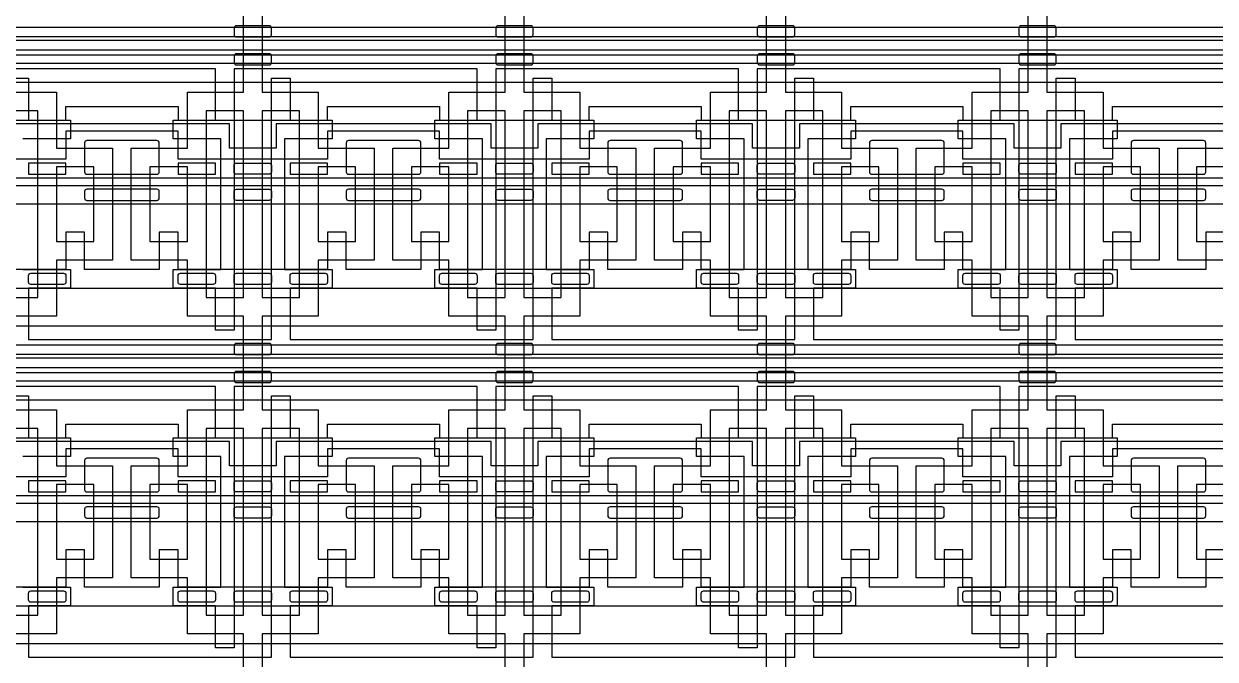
# Model space of a CAD drawing. Extents: x 0 to 194465, y -118660 to 40475.
# Drawn here: x 29387 to 35762, y 18188 to 21588 of the extents above; entities that cross this region are included whole.
import ezdxf

# ---------------------------------------------------------------- set-up
doc = ezdxf.new("R2010")
doc.units = 13
for name, color, linetype in [('Control 1 - Push up', 6, 'Continuous'), ('Control 2 - Push down', 1, 'Continuous'), ('Flow', 5, 'Continuous')]:
    doc.layers.add(name, color=color, linetype=linetype)

msp = doc.modelspace()

# ---------------------------------------------------------------- linework, layer by layer
at = {"layer": 'Control 1 - Push up'}
for points in [[(18462.498876, 20173.1072), (41962.498876, 20173.1072), (41962.498876, 21670.606938), (18462.498876, 21670.606938)], [(18362.498876, 21570.606938), (41862.498876, 21570.606938)], [(18262.498876, 21520.606938), (41762.498876, 21520.606938), (41762.498876, 20623.1072), (18262.498876, 20623.1072)], [(18162.498876, 20723.106938), (41662.498876, 20723.107199), (41662.498876, 20723.1072), (41662.498876, 21420.606938), (18162.498876, 21420.606938)], [(18062.498876, 20763.106939), (41562.498876, 20763.107199), (41562.498876, 21376.067922), (18062.498876, 21376.067922)], [(17962.498876, 21276.067922), (41462.498876, 21276.067922)], [(28812.498876, 21073.1072), (29612.498876, 21073.1072), (29612.498876, 21146.1072), (30212.498876, 21146.1072), (30212.498876, 21073.1072), (31012.498876, 21073.1072), (31012.498876, 21146.1072), (31612.498876, 21146.1072), (31612.498876, 21073.1072), (32412.498876, 21073.1072), (32412.498876, 21146.1072), (33012.498876, 21146.1072), (33012.498876, 21073.1072), (33812.498876, 21073.1072), (33812.498876, 21146.1072), (34412.498876, 21146.1072), (34412.498876, 21073.1072), (35212.498876, 21073.1072), (35212.498876, 21146.1072), (35812.498876, 21146.1072)], [(36087.498876, 21053.1072), (34937.498876, 21053.1072), (34937.498876, 20923.1072), (34687.498876, 20923.1072), (34687.498876, 21053.1072), (33537.498876, 21053.1072), (33537.498876, 20923.1072), (33287.498876, 20923.1072), (33287.498876, 21053.1072), (32137.498876, 21053.1072), (32137.498876, 20923.1072), (31887.498876, 20923.1072), (31887.498876, 21053.1072), (30737.498876, 21053.1072), (30737.498876, 20923.1072), (30487.498876, 20923.1072), (30487.498876, 21053.1072), (29337.498876, 21053.1072)], [(35812.498876, 21013.1072), (35212.498876, 21013.1072), (35212.498876, 20863.1072), (34412.498876, 20863.1072), (34412.498876, 21013.1072), (33812.498876, 21013.1072), (33812.498876, 20863.1072), (33012.498876, 20863.1072), (33012.498876, 21013.1072), (32412.498876, 21013.1072), (32412.498876, 20863.1072), (31612.498876, 20863.1072), (31612.498876, 21013.1072), (31012.498876, 21013.1072), (31012.498876, 20863.1072), (30212.498876, 20863.1072), (30212.498876, 21013.1072), (29612.498876, 21013.1072), (29612.498876, 20863.1072), (28812.498876, 20863.1072)], [(35812.498876, 20473.1072), (35712.498876, 20473.1072), (35712.498876, 20273.1072), (35312.498876, 20273.1072), (35312.498876, 20473.1072), (35212.498876, 20473.1072), (35212.498876, 20273.1072), (34412.498876, 20273.1072), (34412.498876, 20473.1072), (34312.498876, 20473.1072), (34312.498876, 20273.1072), (33912.498876, 20273.1072), (33912.498876, 20473.1072), (33812.498876, 20473.1072), (33812.498876, 20273.1072), (33012.498876, 20273.1072), (33012.498876, 20473.1072), (32912.498876, 20473.1072), (32912.498876, 20273.1072), (32512.498876, 20273.1072), (32512.498876, 20473.1072), (32412.498876, 20473.1072), (32412.498876, 20273.1072), (31612.498876, 20273.1072), (31612.498876, 20473.1072), (31512.498876, 20473.1072), (31512.498876, 20273.1072), (31112.498876, 20273.1072), (31112.498876, 20473.1072), (31012.498876, 20473.1072), (31012.498876, 20273.1072), (30212.498876, 20273.1072), (30212.498876, 20473.1072), (30112.498876, 20473.1072), (30112.498876, 20273.1072), (29712.498876, 20273.1072), (29712.498876, 20473.1072), (29612.498876, 20473.1072), (29612.498876, 20273.1072), (28812.498876, 20273.1072)], [(18462.498876, 18473.1072), (41962.498876, 18473.1072), (41962.498876, 19970.606938), (18462.498876, 19970.606938)], [(18362.498876, 19870.606938), (41862.498876, 19870.606938)], [(18262.498876, 19820.606938), (41762.498876, 19820.606938), (41762.498876, 18923.1072), (18262.498876, 18923.1072)], [(18162.498876, 19023.106938), (41662.498876, 19023.1072), (41662.498876, 19720.606938), (18162.498876, 19720.606938)], [(18062.498876, 19063.106939), (41562.498876, 19063.107204), (41562.498876, 19063.107199), (41562.498876, 19676.067922), (18062.498876, 19676.067922)], [(17962.498876, 19576.067922), (41462.498876, 19576.067922)], [(28812.498876, 19373.1072), (29612.498876, 19373.1072), (29612.498876, 19446.1072), (30212.498876, 19446.1072), (30212.498876, 19373.1072), (31012.498876, 19373.1072), (31012.498876, 19446.1072), (31612.498876, 19446.1072), (31612.498876, 19373.1072), (32412.498876, 19373.1072), (32412.498876, 19446.1072), (33012.498876, 19446.1072), (33012.498876, 19373.1072), (33812.498876, 19373.1072), (33812.498876, 19446.1072), (34412.498876, 19446.1072), (34412.498876, 19373.1072), (35212.498876, 19373.1072), (35212.498876, 19446.1072), (35812.498876, 19446.1072)], [(36087.498876, 19353.1072), (34937.498876, 19353.1072), (34937.498876, 19223.1072), (34687.498876, 19223.1072), (34687.498876, 19353.1072), (33537.498876, 19353.1072), (33537.498876, 19223.1072), (33287.498876, 19223.1072), (33287.498876, 19353.1072), (32137.498876, 19353.1072), (32137.498876, 19223.1072), (31887.498876, 19223.1072), (31887.498876, 19353.1072), (30737.498876, 19353.1072), (30737.498876, 19223.1072), (30487.498876, 19223.1072), (30487.498876, 19353.1072), (29337.498876, 19353.1072)], [(35812.498876, 19313.1072), (35212.498876, 19313.1072), (35212.498876, 19163.1072), (34412.498876, 19163.1072), (34412.498876, 19313.1072), (33812.498876, 19313.1072), (33812.498876, 19163.1072), (33012.498876, 19163.1072), (33012.498876, 19313.1072), (32412.498876, 19313.1072), (32412.498876, 19163.1072), (31612.498876, 19163.1072), (31612.498876, 19313.1072), (31012.498876, 19313.1072), (31012.498876, 19163.1072), (30212.498876, 19163.1072), (30212.498876, 19313.1072), (29612.498876, 19313.1072), (29612.498876, 19163.1072), (28812.498876, 19163.1072)], [(35812.498876, 18773.1072), (35712.498876, 18773.1072), (35712.498876, 18573.1072), (35312.498876, 18573.1072), (35312.498876, 18773.1072), (35212.498876, 18773.1072), (35212.498876, 18573.1072), (34412.498876, 18573.1072), (34412.498876, 18773.1072), (34312.498876, 18773.1072), (34312.498876, 18573.1072), (33912.498876, 18573.1072), (33912.498876, 18773.1072), (33812.498876, 18773.1072), (33812.498876, 18573.1072), (33012.498876, 18573.1072), (33012.498876, 18773.1072), (32912.498876, 18773.1072), (32912.498876, 18573.1072), (32512.498876, 18573.1072), (32512.498876, 18773.1072), (32412.498876, 18773.1072), (32412.498876, 18573.1072), (31612.498876, 18573.1072), (31612.498876, 18773.1072), (31512.498876, 18773.1072), (31512.498876, 18573.1072), (31112.498876, 18573.1072), (31112.498876, 18773.1072), (31012.498876, 18773.1072), (31012.498876, 18573.1072), (30212.498876, 18573.1072), (30212.498876, 18773.1072), (30112.498876, 18773.1072), (30112.498876, 18573.1072), (29712.498876, 18573.1072), (29712.498876, 18773.1072), (29612.498876, 18773.1072), (29612.498876, 18573.1072), (28812.498876, 18573.1072)], [(18462.498876, 16773.1072), (41962.498876, 16773.1072), (41962.498876, 18270.606938), (18462.498876, 18270.606938)]]:
    msp.add_lwpolyline(points, dxfattribs=at)
for points in [[(30112.498876, 20950.6072, 0.414214), (30099.998876, 20963.1072), (29724.998876, 20963.1072, 0.414214), (29712.498876, 20950.6072), (29712.498876, 20795.6072, 0.414214), (29724.998876, 20783.1072), (30099.998876, 20783.1072, 0.414214), (30112.498876, 20795.6072)], [(31512.498876, 20950.6072, 0.414214), (31499.998876, 20963.1072), (31124.998876, 20963.1072, 0.414214), (31112.498876, 20950.6072), (31112.498876, 20795.6072, 0.414214), (31124.998876, 20783.1072), (31499.998876, 20783.1072, 0.414214), (31512.498876, 20795.6072)], [(32912.498876, 20950.6072, 0.414214), (32899.998876, 20963.1072), (32524.998876, 20963.1072, 0.414214), (32512.498876, 20950.6072), (32512.498876, 20795.6072, 0.414214), (32524.998876, 20783.1072), (32899.998876, 20783.1072, 0.414214), (32912.498876, 20795.6072)], [(34312.498876, 20950.6072, 0.414214), (34299.998876, 20963.1072), (33924.998876, 20963.1072, 0.414214), (33912.498876, 20950.6072), (33912.498876, 20795.6072, 0.414214), (33924.998876, 20783.1072), (34299.998876, 20783.1072, 0.414214), (34312.498876, 20795.6072)], [(35712.498876, 20950.6072, 0.414214), (35699.998876, 20963.1072), (35324.998876, 20963.1072, 0.414214), (35312.498876, 20950.6072), (35312.498876, 20795.6072, 0.414214), (35324.998876, 20783.1072), (35699.998876, 20783.1072, 0.414214), (35712.498876, 20795.6072)], [(30524.998876, 20783.1072, -0.414214), (30512.498876, 20795.6072), (30512.498876, 20830.6072, -0.414214), (30524.998876, 20843.1072), (30699.998876, 20843.1072, -0.414214), (30712.498876, 20830.6072), (30712.498876, 20795.6072, -0.414214), (30699.998876, 20783.1072)], [(31924.998876, 20783.1072, -0.414214), (31912.498876, 20795.6072), (31912.498876, 20830.6072, -0.414214), (31924.998876, 20843.1072), (32099.998876, 20843.1072, -0.414214), (32112.498876, 20830.6072), (32112.498876, 20795.6072, -0.414214), (32099.998876, 20783.1072)], [(33324.998876, 20783.1072, -0.414214), (33312.498876, 20795.6072), (33312.498876, 20830.6072, -0.414214), (33324.998876, 20843.1072), (33499.998876, 20843.1072, -0.414214), (33512.498876, 20830.6072), (33512.498876, 20795.6072, -0.414214), (33499.998876, 20783.1072)], [(34724.998876, 20783.1072, -0.414214), (34712.498876, 20795.6072), (34712.498876, 20830.6072, -0.414214), (34724.998876, 20843.1072), (34899.998876, 20843.1072, -0.414214), (34912.498876, 20830.6072), (34912.498876, 20795.6072, -0.414214), (34899.998876, 20783.1072)], [(29724.998876, 20643.1072), (30099.998876, 20643.1072, 0.414214), (30112.498876, 20655.6072), (30112.498876, 20690.6072, 0.414214), (30099.998876, 20703.1072), (29724.998876, 20703.1072, 0.414214), (29712.498876, 20690.6072), (29712.498876, 20655.6072, 0.414214)], [(30524.998876, 20643.1072, -0.414214), (30512.498876, 20655.6072), (30512.498876, 20690.6072, -0.414214), (30524.998876, 20703.1072), (30699.998876, 20703.1072, -0.414214), (30712.498876, 20690.6072), (30712.498876, 20655.6072, -0.414214), (30699.998876, 20643.1072)], [(31124.998876, 20643.1072), (31499.998876, 20643.1072, 0.414214), (31512.498876, 20655.6072), (31512.498876, 20690.6072, 0.414214), (31499.998876, 20703.1072), (31124.998876, 20703.1072, 0.414214), (31112.498876, 20690.6072), (31112.498876, 20655.6072, 0.414214)], [(31924.998876, 20643.1072, -0.414214), (31912.498876, 20655.6072), (31912.498876, 20690.6072, -0.414214), (31924.998876, 20703.1072), (32099.998876, 20703.1072, -0.414214), (32112.498876, 20690.6072), (32112.498876, 20655.6072, -0.414214), (32099.998876, 20643.1072)], [(32524.998876, 20643.1072), (32899.998876, 20643.1072, 0.414214), (32912.498876, 20655.6072), (32912.498876, 20690.6072, 0.414214), (32899.998876, 20703.1072), (32524.998876, 20703.1072, 0.414214), (32512.498876, 20690.6072), (32512.498876, 20655.6072, 0.414214)], [(33324.998876, 20643.1072, -0.414214), (33312.498876, 20655.6072), (33312.498876, 20690.6072, -0.414214), (33324.998876, 20703.1072), (33499.998876, 20703.1072, -0.414214), (33512.498876, 20690.6072), (33512.498876, 20655.6072, -0.414214), (33499.998876, 20643.1072)], [(33924.998876, 20643.1072), (34299.998876, 20643.1072, 0.414214), (34312.498876, 20655.6072), (34312.498876, 20690.6072, 0.414214), (34299.998876, 20703.1072), (33924.998876, 20703.1072, 0.414214), (33912.498876, 20690.6072), (33912.498876, 20655.6072, 0.414214)], [(34724.998876, 20643.1072, -0.414214), (34712.498876, 20655.6072), (34712.498876, 20690.6072, -0.414214), (34724.998876, 20703.1072), (34899.998876, 20703.1072, -0.414214), (34912.498876, 20690.6072), (34912.498876, 20655.6072, -0.414214), (34899.998876, 20643.1072)], [(35324.998876, 20643.1072), (35699.998876, 20643.1072, 0.414214), (35712.498876, 20655.6072), (35712.498876, 20690.6072, 0.414214), (35699.998876, 20703.1072), (35324.998876, 20703.1072, 0.414214), (35312.498876, 20690.6072), (35312.498876, 20655.6072, 0.414214)], [(29424.998876, 20193.1072, -0.414214), (29412.498876, 20205.6072), (29412.498876, 20240.6072, -0.414214), (29424.998876, 20253.1072), (29599.998876, 20253.1072, -0.414214), (29612.498876, 20240.6072), (29612.498876, 20205.6072, -0.414214), (29599.998876, 20193.1072)], [(30224.998876, 20193.1072, -0.414214), (30212.498876, 20205.6072), (30212.498876, 20240.6072, -0.414214), (30224.998876, 20253.1072), (30399.998876, 20253.1072, -0.414214), (30412.498876, 20240.6072), (30412.498876, 20205.6072, -0.414214), (30399.998876, 20193.1072)], [(30524.998876, 20193.1072, -0.414214), (30512.498876, 20205.6072), (30512.498876, 20240.6072, -0.414214), (30524.998876, 20253.1072), (30699.998876, 20253.1072, -0.414214), (30712.498876, 20240.6072), (30712.498876, 20205.6072, -0.414214), (30699.998876, 20193.1072)], [(30824.998876, 20193.1072, -0.414214), (30812.498876, 20205.6072), (30812.498876, 20240.6072, -0.414214), (30824.998876, 20253.1072), (30999.998876, 20253.1072, -0.414214), (31012.498876, 20240.6072), (31012.498876, 20205.6072, -0.414214), (30999.998876, 20193.1072)], [(31624.998876, 20193.1072, -0.414214), (31612.498876, 20205.6072), (31612.498876, 20240.6072, -0.414214), (31624.998876, 20253.1072), (31799.998876, 20253.1072, -0.414214), (31812.498876, 20240.6072), (31812.498876, 20205.6072, -0.414214), (31799.998876, 20193.1072)], [(31924.998876, 20193.1072, -0.414214), (31912.498876, 20205.6072), (31912.498876, 20240.6072, -0.414214), (31924.998876, 20253.1072), (32099.998876, 20253.1072, -0.414214), (32112.498876, 20240.6072), (32112.498876, 20205.6072, -0.414214), (32099.998876, 20193.1072)], [(32224.998876, 20193.1072, -0.414214), (32212.498876, 20205.6072), (32212.498876, 20240.6072, -0.414214), (32224.998876, 20253.1072), (32399.998876, 20253.1072, -0.414214), (32412.498876, 20240.6072), (32412.498876, 20205.6072, -0.414214), (32399.998876, 20193.1072)], [(33024.998876, 20193.1072, -0.414214), (33012.498876, 20205.6072), (33012.498876, 20240.6072, -0.414214), (33024.998876, 20253.1072), (33199.998876, 20253.1072, -0.414214), (33212.498876, 20240.6072), (33212.498876, 20205.6072, -0.414214), (33199.998876, 20193.1072)], [(33324.998876, 20193.1072, -0.414214), (33312.498876, 20205.6072), (33312.498876, 20240.6072, -0.414214), (33324.998876, 20253.1072), (33499.998876, 20253.1072, -0.414214), (33512.498876, 20240.6072), (33512.498876, 20205.6072, -0.414214), (33499.998876, 20193.1072)], [(33624.998876, 20193.1072, -0.414214), (33612.498876, 20205.6072), (33612.498876, 20240.6072, -0.414214), (33624.998876, 20253.1072), (33799.998876, 20253.1072, -0.414214), (33812.498876, 20240.6072), (33812.498876, 20205.6072, -0.414214), (33799.998876, 20193.1072)], [(34424.998876, 20193.1072, -0.414214), (34412.498876, 20205.6072), (34412.498876, 20240.6072, -0.414214), (34424.998876, 20253.1072), (34599.998876, 20253.1072, -0.414214), (34612.498876, 20240.6072), (34612.498876, 20205.6072, -0.414214), (34599.998876, 20193.1072)], [(34724.998876, 20193.1072, -0.414214), (34712.498876, 20205.6072), (34712.498876, 20240.6072, -0.414214), (34724.998876, 20253.1072), (34899.998876, 20253.1072, -0.414214), (34912.498876, 20240.6072), (34912.498876, 20205.6072, -0.414214), (34899.998876, 20193.1072)], [(35024.998876, 20193.1072, -0.414214), (35012.498876, 20205.6072), (35012.498876, 20240.6072, -0.414214), (35024.998876, 20253.1072), (35199.998876, 20253.1072, -0.414214), (35212.498876, 20240.6072), (35212.498876, 20205.6072, -0.414214), (35199.998876, 20193.1072)], [(30112.498876, 19250.6072, 0.414214), (30099.998876, 19263.1072), (29724.998876, 19263.1072, 0.414214), (29712.498876, 19250.6072), (29712.498876, 19095.6072, 0.414214), (29724.998876, 19083.1072), (30099.998876, 19083.1072, 0.414214), (30112.498876, 19095.6072)], [(31512.498876, 19250.6072, 0.414214), (31499.998876, 19263.1072), (31124.998876, 19263.1072, 0.414214), (31112.498876, 19250.6072), (31112.498876, 19095.6072, 0.414214), (31124.998876, 19083.1072), (31499.998876, 19083.1072, 0.414214), (31512.498876, 19095.6072)], [(32912.498876, 19250.6072, 0.414214), (32899.998876, 19263.1072), (32524.998876, 19263.1072, 0.414214), (32512.498876, 19250.6072), (32512.498876, 19095.6072, 0.414214), (32524.998876, 19083.1072), (32899.998876, 19083.1072, 0.414214), (32912.498876, 19095.6072)], [(34312.498876, 19250.6072, 0.414214), (34299.998876, 19263.1072), (33924.998876, 19263.1072, 0.414214), (33912.498876, 19250.6072), (33912.498876, 19095.6072, 0.414214), (33924.998876, 19083.1072), (34299.998876, 19083.1072, 0.414214), (34312.498876, 19095.6072)], [(35712.498876, 19250.6072, 0.414214), (35699.998876, 19263.1072), (35324.998876, 19263.1072, 0.414214), (35312.498876, 19250.6072), (35312.498876, 19095.6072, 0.414214), (35324.998876, 19083.1072), (35699.998876, 19083.1072, 0.414214), (35712.498876, 19095.6072)], [(30524.998876, 19083.1072, -0.414214), (30512.498876, 19095.6072), (30512.498876, 19130.6072, -0.414214), (30524.998876, 19143.1072), (30699.998876, 19143.1072, -0.414214), (30712.498876, 19130.6072), (30712.498876, 19095.6072, -0.414214), (30699.998876, 19083.1072)], [(31924.998876, 19083.1072, -0.414214), (31912.498876, 19095.6072), (31912.498876, 19130.6072, -0.414214), (31924.998876, 19143.1072), (32099.998876, 19143.1072, -0.414214), (32112.498876, 19130.6072), (32112.498876, 19095.6072, -0.414214), (32099.998876, 19083.1072)], [(33324.998876, 19083.1072, -0.414214), (33312.498876, 19095.6072), (33312.498876, 19130.6072, -0.414214), (33324.998876, 19143.1072), (33499.998876, 19143.1072, -0.414214), (33512.498876, 19130.6072), (33512.498876, 19095.6072, -0.414214), (33499.998876, 19083.1072)], [(34724.998876, 19083.1072, -0.414214), (34712.498876, 19095.6072), (34712.498876, 19130.6072, -0.414214), (34724.998876, 19143.1072), (34899.998876, 19143.1072, -0.414214), (34912.498876, 19130.6072), (34912.498876, 19095.6072, -0.414214), (34899.998876, 19083.1072)], [(29724.998876, 18943.1072), (30099.998876, 18943.1072, 0.414214), (30112.498876, 18955.6072), (30112.498876, 18990.6072, 0.414214), (30099.998876, 19003.1072), (29724.998876, 19003.1072, 0.414214), (29712.498876, 18990.6072), (29712.498876, 18955.6072, 0.414214)], [(30524.998876, 18943.1072, -0.414214), (30512.498876, 18955.6072), (30512.498876, 18990.6072, -0.414214), (30524.998876, 19003.1072), (30699.998876, 19003.1072, -0.414214), (30712.498876, 18990.6072), (30712.498876, 18955.6072, -0.414214), (30699.998876, 18943.1072)], [(31124.998876, 18943.1072), (31499.998876, 18943.1072, 0.414214), (31512.498876, 18955.6072), (31512.498876, 18990.6072, 0.414214), (31499.998876, 19003.1072), (31124.998876, 19003.1072, 0.414214), (31112.498876, 18990.6072), (31112.498876, 18955.6072, 0.414214)], [(31924.998876, 18943.1072, -0.414214), (31912.498876, 18955.6072), (31912.498876, 18990.6072, -0.414214), (31924.998876, 19003.1072), (32099.998876, 19003.1072, -0.414214), (32112.498876, 18990.6072), (32112.498876, 18955.6072, -0.414214), (32099.998876, 18943.1072)], [(32524.998876, 18943.1072), (32899.998876, 18943.1072, 0.414214), (32912.498876, 18955.6072), (32912.498876, 18990.6072, 0.414214), (32899.998876, 19003.1072), (32524.998876, 19003.1072, 0.414214), (32512.498876, 18990.6072), (32512.498876, 18955.6072, 0.414214)], [(33324.998876, 18943.1072, -0.414214), (33312.498876, 18955.6072), (33312.498876, 18990.6072, -0.414214), (33324.998876, 19003.1072), (33499.998876, 19003.1072, -0.414214), (33512.498876, 18990.6072), (33512.498876, 18955.6072, -0.414214), (33499.998876, 18943.1072)], [(33924.998876, 18943.1072), (34299.998876, 18943.1072, 0.414214), (34312.498876, 18955.6072), (34312.498876, 18990.6072, 0.414214), (34299.998876, 19003.1072), (33924.998876, 19003.1072, 0.414214), (33912.498876, 18990.6072), (33912.498876, 18955.6072, 0.414214)], [(34724.998876, 18943.1072, -0.414214), (34712.498876, 18955.6072), (34712.498876, 18990.6072, -0.414214), (34724.998876, 19003.1072), (34899.998876, 19003.1072, -0.414214), (34912.498876, 18990.6072), (34912.498876, 18955.6072, -0.414214), (34899.998876, 18943.1072)], [(35324.998876, 18943.1072), (35699.998876, 18943.1072, 0.414214), (35712.498876, 18955.6072), (35712.498876, 18990.6072, 0.414214), (35699.998876, 19003.1072), (35324.998876, 19003.1072, 0.414214), (35312.498876, 18990.6072), (35312.498876, 18955.6072, 0.414214)], [(29424.998876, 18493.1072, -0.414214), (29412.498876, 18505.6072), (29412.498876, 18540.6072, -0.414214), (29424.998876, 18553.1072), (29599.998876, 18553.1072, -0.414214), (29612.498876, 18540.6072), (29612.498876, 18505.6072, -0.414214), (29599.998876, 18493.1072)], [(30224.998876, 18493.1072, -0.414214), (30212.498876, 18505.6072), (30212.498876, 18540.6072, -0.414214), (30224.998876, 18553.1072), (30399.998876, 18553.1072, -0.414214), (30412.498876, 18540.6072), (30412.498876, 18505.6072, -0.414214), (30399.998876, 18493.1072)], [(30524.998876, 18493.1072, -0.414214), (30512.498876, 18505.6072), (30512.498876, 18540.6072, -0.414214), (30524.998876, 18553.1072), (30699.998876, 18553.1072, -0.414214), (30712.498876, 18540.6072), (30712.498876, 18505.6072, -0.414214), (30699.998876, 18493.1072)], [(30824.998876, 18493.1072, -0.414214), (30812.498876, 18505.6072), (30812.498876, 18540.6072, -0.414214), (30824.998876, 18553.1072), (30999.998876, 18553.1072, -0.414214), (31012.498876, 18540.6072), (31012.498876, 18505.6072, -0.414214), (30999.998876, 18493.1072)], [(31624.998876, 18493.1072, -0.414214), (31612.498876, 18505.6072), (31612.498876, 18540.6072, -0.414214), (31624.998876, 18553.1072), (31799.998876, 18553.1072, -0.414214), (31812.498876, 18540.6072), (31812.498876, 18505.6072, -0.414214), (31799.998876, 18493.1072)], [(31924.998876, 18493.1072, -0.414214), (31912.498876, 18505.6072), (31912.498876, 18540.6072, -0.414214), (31924.998876, 18553.1072), (32099.998876, 18553.1072, -0.414214), (32112.498876, 18540.6072), (32112.498876, 18505.6072, -0.414214), (32099.998876, 18493.1072)], [(32224.998876, 18493.1072, -0.414214), (32212.498876, 18505.6072), (32212.498876, 18540.6072, -0.414214), (32224.998876, 18553.1072), (32399.998876, 18553.1072, -0.414214), (32412.498876, 18540.6072), (32412.498876, 18505.6072, -0.414214), (32399.998876, 18493.1072)], [(33024.998876, 18493.1072, -0.414214), (33012.498876, 18505.6072), (33012.498876, 18540.6072, -0.414214), (33024.998876, 18553.1072), (33199.998876, 18553.1072, -0.414214), (33212.498876, 18540.6072), (33212.498876, 18505.6072, -0.414214), (33199.998876, 18493.1072)], [(33324.998876, 18493.1072, -0.414214), (33312.498876, 18505.6072), (33312.498876, 18540.6072, -0.414214), (33324.998876, 18553.1072), (33499.998876, 18553.1072, -0.414214), (33512.498876, 18540.6072), (33512.498876, 18505.6072, -0.414214), (33499.998876, 18493.1072)], [(33624.998876, 18493.1072, -0.414214), (33612.498876, 18505.6072), (33612.498876, 18540.6072, -0.414214), (33624.998876, 18553.1072), (33799.998876, 18553.1072, -0.414214), (33812.498876, 18540.6072), (33812.498876, 18505.6072, -0.414214), (33799.998876, 18493.1072)], [(34424.998876, 18493.1072, -0.414214), (34412.498876, 18505.6072), (34412.498876, 18540.6072, -0.414214), (34424.998876, 18553.1072), (34599.998876, 18553.1072, -0.414214), (34612.498876, 18540.6072), (34612.498876, 18505.6072, -0.414214), (34599.998876, 18493.1072)], [(34724.998876, 18493.1072, -0.414214), (34712.498876, 18505.6072), (34712.498876, 18540.6072, -0.414214), (34724.998876, 18553.1072), (34899.998876, 18553.1072, -0.414214), (34912.498876, 18540.6072), (34912.498876, 18505.6072, -0.414214), (34899.998876, 18493.1072)], [(35024.998876, 18493.1072, -0.414214), (35012.498876, 18505.6072), (35012.498876, 18540.6072, -0.414214), (35024.998876, 18553.1072), (35199.998876, 18553.1072, -0.414214), (35212.498876, 18540.6072), (35212.498876, 18505.6072, -0.414214), (35199.998876, 18493.1072)]]:
    msp.add_lwpolyline(points, format="xyb", close=True, dxfattribs=at)
for points in [[(29612.498876, 20843.1072), (29412.498876, 20843.1072), (29412.498876, 20783.1072), (29612.498876, 20783.1072)], [(30412.498876, 20843.1072), (30212.498876, 20843.1072), (30212.498876, 20783.1072), (30412.498876, 20783.1072)], [(31012.498876, 20843.1072), (30812.498876, 20843.1072), (30812.498876, 20783.1072), (31012.498876, 20783.1072)], [(31812.498876, 20843.1072), (31612.498876, 20843.1072), (31612.498876, 20783.1072), (31812.498876, 20783.1072)], [(32412.498876, 20843.1072), (32212.498876, 20843.1072), (32212.498876, 20783.1072), (32412.498876, 20783.1072)], [(33212.498876, 20843.1072), (33012.498876, 20843.1072), (33012.498876, 20783.1072), (33212.498876, 20783.1072)], [(33812.498876, 20843.1072), (33612.498876, 20843.1072), (33612.498876, 20783.1072), (33812.498876, 20783.1072)], [(34612.498876, 20843.1072), (34412.498876, 20843.1072), (34412.498876, 20783.1072), (34612.498876, 20783.1072)], [(35212.498876, 20843.1072), (35012.498876, 20843.1072), (35012.498876, 20783.1072), (35212.498876, 20783.1072)], [(29612.498876, 19143.1072), (29412.498876, 19143.1072), (29412.498876, 19083.1072), (29612.498876, 19083.1072)], [(30412.498876, 19143.1072), (30212.498876, 19143.1072), (30212.498876, 19083.1072), (30412.498876, 19083.1072)], [(31012.498876, 19143.1072), (30812.498876, 19143.1072), (30812.498876, 19083.1072), (31012.498876, 19083.1072)], [(31812.498876, 19143.1072), (31612.498876, 19143.1072), (31612.498876, 19083.1072), (31812.498876, 19083.1072)], [(32412.498876, 19143.1072), (32212.498876, 19143.1072), (32212.498876, 19083.1072), (32412.498876, 19083.1072)], [(33212.498876, 19143.1072), (33012.498876, 19143.1072), (33012.498876, 19083.1072), (33212.498876, 19083.1072)], [(33812.498876, 19143.1072), (33612.498876, 19143.1072), (33612.498876, 19083.1072), (33812.498876, 19083.1072)], [(34612.498876, 19143.1072), (34412.498876, 19143.1072), (34412.498876, 19083.1072), (34612.498876, 19083.1072)], [(35212.498876, 19143.1072), (35012.498876, 19143.1072), (35012.498876, 19083.1072), (35212.498876, 19083.1072)]]:
    msp.add_lwpolyline(points, close=True, dxfattribs=at)
at = {"layer": 'Control 2 - Push down'}
for points in [[(30699.998876, 21578.1072), (30524.998876, 21578.1072, 0.414214), (30512.498876, 21565.6072), (30512.498876, 21530.6072, 0.414214), (30524.998876, 21518.1072), (30699.998876, 21518.1072, 0.414214), (30712.498876, 21530.6072), (30712.498876, 21565.6072, 0.414214)], [(32099.998876, 21578.1072), (31924.998876, 21578.1072, 0.414214), (31912.498876, 21565.6072), (31912.498876, 21530.6072, 0.414214), (31924.998876, 21518.1072), (32099.998876, 21518.1072, 0.414214), (32112.498876, 21530.6072), (32112.498876, 21565.6072, 0.414214)], [(33499.998876, 21578.1072), (33324.998876, 21578.1072, 0.414214), (33312.498876, 21565.6072), (33312.498876, 21530.6072, 0.414214), (33324.998876, 21518.1072), (33499.998876, 21518.1072, 0.414214), (33512.498876, 21530.6072), (33512.498876, 21565.6072, 0.414214)], [(34899.998876, 21578.1072), (34724.998876, 21578.1072, 0.414214), (34712.498876, 21565.6072), (34712.498876, 21530.6072, 0.414214), (34724.998876, 21518.1072), (34899.998876, 21518.1072, 0.414214), (34912.498876, 21530.6072), (34912.498876, 21565.6072, 0.414214)], [(30699.998876, 21428.1072), (30524.998876, 21428.1072, 0.414214), (30512.498876, 21415.6072), (30512.498876, 21380.6072, 0.414214), (30524.998876, 21368.1072), (30699.998876, 21368.1072, 0.414214), (30712.498876, 21380.6072), (30712.498876, 21415.6072, 0.414214)], [(32099.998876, 21428.1072), (31924.998876, 21428.1072, 0.414214), (31912.498876, 21415.6072), (31912.498876, 21380.6072, 0.414214), (31924.998876, 21368.1072), (32099.998876, 21368.1072, 0.414214), (32112.498876, 21380.6072), (32112.498876, 21415.6072, 0.414214)], [(33499.998876, 21428.1072), (33324.998876, 21428.1072, 0.414214), (33312.498876, 21415.6072), (33312.498876, 21380.6072, 0.414214), (33324.998876, 21368.1072), (33499.998876, 21368.1072, 0.414214), (33512.498876, 21380.6072), (33512.498876, 21415.6072, 0.414214)], [(34899.998876, 21428.1072), (34724.998876, 21428.1072, 0.414214), (34712.498876, 21415.6072), (34712.498876, 21380.6072, 0.414214), (34724.998876, 21368.1072), (34899.998876, 21368.1072, 0.414214), (34912.498876, 21380.6072), (34912.498876, 21415.6072, 0.414214)], [(30699.998876, 19878.1072), (30524.998876, 19878.1072, 0.414214), (30512.498876, 19865.6072), (30512.498876, 19830.6072, 0.414214), (30524.998876, 19818.1072), (30699.998876, 19818.1072, 0.414214), (30712.498876, 19830.6072), (30712.498876, 19865.6072, 0.414214)], [(32099.998876, 19878.1072), (31924.998876, 19878.1072, 0.414214), (31912.498876, 19865.6072), (31912.498876, 19830.6072, 0.414214), (31924.998876, 19818.1072), (32099.998876, 19818.1072, 0.414214), (32112.498876, 19830.6072), (32112.498876, 19865.6072, 0.414214)], [(33499.998876, 19878.1072), (33324.998876, 19878.1072, 0.414214), (33312.498876, 19865.6072), (33312.498876, 19830.6072, 0.414214), (33324.998876, 19818.1072), (33499.998876, 19818.1072, 0.414214), (33512.498876, 19830.6072), (33512.498876, 19865.6072, 0.414214)], [(34899.998876, 19878.1072), (34724.998876, 19878.1072, 0.414214), (34712.498876, 19865.6072), (34712.498876, 19830.6072, 0.414214), (34724.998876, 19818.1072), (34899.998876, 19818.1072, 0.414214), (34912.498876, 19830.6072), (34912.498876, 19865.6072, 0.414214)], [(30699.998876, 19728.1072), (30524.998876, 19728.1072, 0.414214), (30512.498876, 19715.6072), (30512.498876, 19680.6072, 0.414214), (30524.998876, 19668.1072), (30699.998876, 19668.1072, 0.414214), (30712.498876, 19680.6072), (30712.498876, 19715.6072, 0.414214)], [(32099.998876, 19728.1072), (31924.998876, 19728.1072, 0.414214), (31912.498876, 19715.6072), (31912.498876, 19680.6072, 0.414214), (31924.998876, 19668.1072), (32099.998876, 19668.1072, 0.414214), (32112.498876, 19680.6072), (32112.498876, 19715.6072, 0.414214)], [(33499.998876, 19728.1072), (33324.998876, 19728.1072, 0.414214), (33312.498876, 19715.6072), (33312.498876, 19680.6072, 0.414214), (33324.998876, 19668.1072), (33499.998876, 19668.1072, 0.414214), (33512.498876, 19680.6072), (33512.498876, 19715.6072, 0.414214)], [(34899.998876, 19728.1072), (34724.998876, 19728.1072, 0.414214), (34712.498876, 19715.6072), (34712.498876, 19680.6072, 0.414214), (34724.998876, 19668.1072), (34899.998876, 19668.1072, 0.414214), (34912.498876, 19680.6072), (34912.498876, 19715.6072, 0.414214)]]:
    msp.add_lwpolyline(points, format="xyb", close=True, dxfattribs=at)
for points in [[(44962.498876, 21498.1072), (19512.498876, 21498.1072)], [(19212.498876, 21448.1072), (44962.498876, 21448.1072)], [(36012.498876, 21348.1072), (34712.498876, 21348.1072), (34712.498876, 19948.1072), (34612.498876, 19948.1072), (34612.498876, 20173.1072), (34387.498876, 20173.1072), (34387.498876, 20273.1072), (34642.498876, 20273.1072), (34642.498876, 20973.1072), (34387.498876, 20973.1072), (34387.498876, 21073.1072), (34612.498876, 21073.1072), (34612.498876, 21348.1072), (33312.498876, 21348.1072), (33312.498876, 19948.1072), (33212.498876, 19948.1072), (33212.498876, 20173.1072), (32987.498876, 20173.1072), (32987.498876, 20273.1072), (33242.498876, 20273.1072), (33242.498876, 20973.1072), (32987.498876, 20973.1072), (32987.498876, 21073.1072), (33212.498876, 21073.1072), (33212.498876, 21348.1072), (31912.498876, 21348.1072), (31912.498876, 19948.1072), (31812.498876, 19948.1072), (31812.498876, 20173.1072), (31587.498876, 20173.1072), (31587.498876, 20273.1072), (31842.498876, 20273.1072), (31842.498876, 20973.1072), (31587.498876, 20973.1072), (31587.498876, 21073.1072), (31812.498876, 21073.1072), (31812.498876, 21348.1072), (30512.498876, 21348.1072), (30512.498876, 19948.1072), (30412.498876, 19948.1072), (30412.498876, 20173.1072), (30187.498876, 20173.1072), (30187.498876, 20273.1072), (30442.498876, 20273.1072), (30442.498876, 20973.1072), (30187.498876, 20973.1072), (30187.498876, 21073.1072), (30412.498876, 21073.1072), (30412.498876, 21348.1072), (29112.498876, 21348.1072)], [(29312.498876, 21298.1072), (29412.498876, 21298.1072), (29412.498876, 21073.1072), (29637.498876, 21073.1072), (29637.498876, 20973.1072), (29382.498876, 20973.1072)], [(29382.498876, 20273.1072), (29637.498876, 20273.1072), (29637.498876, 20173.1072), (29412.498876, 20173.1072), (29412.498876, 19898.1072), (30712.498876, 19898.1072), (30712.498876, 21298.1072), (30812.498876, 21298.1072), (30812.498876, 21073.1072), (31037.498876, 21073.1072), (31037.498876, 20973.1072), (30782.498876, 20973.1072), (30782.498876, 20273.1072), (31037.498876, 20273.1072), (31037.498876, 20173.1072), (30812.498876, 20173.1072), (30812.498876, 19898.1072), (32112.498876, 19898.1072), (32112.498876, 21298.1072), (32212.498876, 21298.1072), (32212.498876, 21073.1072), (32437.498876, 21073.1072), (32437.498876, 20973.1072), (32182.498876, 20973.1072), (32182.498876, 20273.1072), (32437.498876, 20273.1072), (32437.498876, 20173.1072), (32212.498876, 20173.1072), (32212.498876, 19898.1072), (33512.498876, 19898.1072), (33512.498876, 21298.1072), (33612.498876, 21298.1072), (33612.498876, 21073.1072), (33837.498876, 21073.1072), (33837.498876, 20973.1072), (33582.498876, 20973.1072), (33582.498876, 20273.1072), (33837.498876, 20273.1072), (33837.498876, 20173.1072), (33612.498876, 20173.1072), (33612.498876, 19898.1072), (34912.498876, 19898.1072), (34912.498876, 21298.1072), (35012.498876, 21298.1072), (35012.498876, 21073.1072), (35237.498876, 21073.1072), (35237.498876, 20973.1072), (34982.498876, 20973.1072), (34982.498876, 20273.1072), (35237.498876, 20273.1072), (35237.498876, 20173.1072), (35012.498876, 20173.1072), (35012.498876, 19898.1072), (36312.498876, 19898.1072)], [(44962.498876, 19798.1072), (19512.498876, 19798.1072)], [(19212.498876, 19748.1072), (44962.498876, 19748.1072)], [(36012.498876, 19648.1072), (34712.498876, 19648.1072), (34712.498876, 18248.1072), (34612.498876, 18248.1072), (34612.498876, 18473.1072), (34387.498876, 18473.1072), (34387.498876, 18573.1072), (34642.498876, 18573.1072), (34642.498876, 19273.1072), (34387.498876, 19273.1072), (34387.498876, 19373.1072), (34612.498876, 19373.1072), (34612.498876, 19648.1072), (33312.498876, 19648.1072), (33312.498876, 18248.1072), (33212.498876, 18248.1072), (33212.498876, 18473.1072), (32987.498876, 18473.1072), (32987.498876, 18573.1072), (33242.498876, 18573.1072), (33242.498876, 19273.1072), (32987.498876, 19273.1072), (32987.498876, 19373.1072), (33212.498876, 19373.1072), (33212.498876, 19648.1072), (31912.498876, 19648.1072), (31912.498876, 18248.1072), (31812.498876, 18248.1072), (31812.498876, 18473.1072), (31587.498876, 18473.1072), (31587.498876, 18573.1072), (31842.498876, 18573.1072), (31842.498876, 19273.1072), (31587.498876, 19273.1072), (31587.498876, 19373.1072), (31812.498876, 19373.1072), (31812.498876, 19648.1072), (30512.498876, 19648.1072), (30512.498876, 18248.1072), (30412.498876, 18248.1072), (30412.498876, 18473.1072), (30187.498876, 18473.1072), (30187.498876, 18573.1072), (30442.498876, 18573.1072), (30442.498876, 19273.1072), (30187.498876, 19273.1072), (30187.498876, 19373.1072), (30412.498876, 19373.1072), (30412.498876, 19648.1072), (29112.498876, 19648.1072)], [(29312.498876, 19598.1072), (29412.498876, 19598.1072), (29412.498876, 19373.1072), (29637.498876, 19373.1072), (29637.498876, 19273.1072), (29382.498876, 19273.1072)], [(29382.498876, 18573.1072), (29637.498876, 18573.1072), (29637.498876, 18473.1072), (29412.498876, 18473.1072), (29412.498876, 18198.1072), (30712.498876, 18198.1072), (30712.498876, 19598.1072), (30812.498876, 19598.1072), (30812.498876, 19373.1072), (31037.498876, 19373.1072), (31037.498876, 19273.1072), (30782.498876, 19273.1072), (30782.498876, 18573.1072), (31037.498876, 18573.1072), (31037.498876, 18473.1072), (30812.498876, 18473.1072), (30812.498876, 18198.1072), (32112.498876, 18198.1072), (32112.498876, 19598.1072), (32212.498876, 19598.1072), (32212.498876, 19373.1072), (32437.498876, 19373.1072), (32437.498876, 19273.1072), (32182.498876, 19273.1072), (32182.498876, 18573.1072), (32437.498876, 18573.1072), (32437.498876, 18473.1072), (32212.498876, 18473.1072), (32212.498876, 18198.1072), (33512.498876, 18198.1072), (33512.498876, 19598.1072), (33612.498876, 19598.1072), (33612.498876, 19373.1072), (33837.498876, 19373.1072), (33837.498876, 19273.1072), (33582.498876, 19273.1072), (33582.498876, 18573.1072), (33837.498876, 18573.1072), (33837.498876, 18473.1072), (33612.498876, 18473.1072), (33612.498876, 18198.1072), (34912.498876, 18198.1072), (34912.498876, 19598.1072), (35012.498876, 19598.1072), (35012.498876, 19373.1072), (35237.498876, 19373.1072), (35237.498876, 19273.1072), (34982.498876, 19273.1072), (34982.498876, 18573.1072), (35237.498876, 18573.1072), (35237.498876, 18473.1072), (35012.498876, 18473.1072), (35012.498876, 18198.1072), (36312.498876, 18198.1072)]]:
    msp.add_lwpolyline(points, dxfattribs=at)
at = {"layer": 'Flow'}
for points in [[(30562.498876, 18073.1072), (30562.498876, 18323.1072), (30262.498876, 18323.1072), (30262.498876, 18623.1072), (29962.498876, 18623.1072), (29962.498876, 19223.1072), (30262.498876, 19223.1072), (30262.498876, 19523.1072), (30562.498876, 19523.1072), (30562.498876, 19773.1072), (30562.498876, 20023.1072), (30262.498876, 20023.1072), (30262.498876, 20323.1072), (29962.498876, 20323.1072), (29962.498876, 20923.1072), (30262.498876, 20923.1072), (30262.498876, 21223.1072), (30562.498876, 21223.1072), (30562.498876, 21473.1072), (30562.498876, 21723.1072)], [(30662.498876, 21723.1072), (30662.498876, 21473.1072), (30662.498876, 21223.1072), (30962.498876, 21223.1072), (30962.498876, 20923.1072), (31262.498876, 20923.1072), (31262.498876, 20323.1072), (30962.498876, 20323.1072), (30962.498876, 20023.1072), (30662.498876, 20023.1072), (30662.498876, 19773.1072), (30662.498876, 19523.1072), (30962.498876, 19523.1072), (30962.498876, 19223.1072), (31262.498876, 19223.1072), (31262.498876, 18623.1072), (30962.498876, 18623.1072), (30962.498876, 18323.1072), (30662.498876, 18323.1072), (30662.498876, 18073.1072)], [(31962.498876, 18073.1072), (31962.498876, 18323.1072), (31662.498876, 18323.1072), (31662.498876, 18623.1072), (31362.498876, 18623.1072), (31362.498876, 19223.1072), (31662.498876, 19223.1072), (31662.498876, 19523.1072), (31962.498876, 19523.1072), (31962.498876, 19773.1072), (31962.498876, 20023.1072), (31662.498876, 20023.1072), (31662.498876, 20323.1072), (31362.498876, 20323.1072), (31362.498876, 20923.1072), (31662.498876, 20923.1072), (31662.498876, 21223.1072), (31962.498876, 21223.1072), (31962.498876, 21473.1072), (31962.498876, 21723.1072)], [(32062.498876, 21723.1072), (32062.498876, 21473.1072), (32062.498876, 21223.1072), (32362.498876, 21223.1072), (32362.498876, 20923.1072), (32662.498876, 20923.1072), (32662.498876, 20323.1072), (32362.498876, 20323.1072), (32362.498876, 20023.1072), (32062.498876, 20023.1072), (32062.498876, 19773.1072), (32062.498876, 19523.1072), (32362.498876, 19523.1072), (32362.498876, 19223.1072), (32662.498876, 19223.1072), (32662.498876, 18623.1072), (32362.498876, 18623.1072), (32362.498876, 18323.1072), (32062.498876, 18323.1072), (32062.498876, 18073.1072)], [(33362.498876, 18073.1072), (33362.498876, 18323.1072), (33062.498876, 18323.1072), (33062.498876, 18623.1072), (32762.498876, 18623.1072), (32762.498876, 19223.1072), (33062.498876, 19223.1072), (33062.498876, 19523.1072), (33362.498876, 19523.1072), (33362.498876, 19773.1072), (33362.498876, 20023.1072), (33062.498876, 20023.1072), (33062.498876, 20323.1072), (32762.498876, 20323.1072), (32762.498876, 20923.1072), (33062.498876, 20923.1072), (33062.498876, 21223.1072), (33362.498876, 21223.1072), (33362.498876, 21473.1072), (33362.498876, 21723.1072)], [(33462.498876, 21723.1072), (33462.498876, 21473.1072), (33462.498876, 21223.1072), (33762.498876, 21223.1072), (33762.498876, 20923.1072), (34062.498876, 20923.1072), (34062.498876, 20323.1072), (33762.498876, 20323.1072), (33762.498876, 20023.1072), (33462.498876, 20023.1072), (33462.498876, 19773.1072), (33462.498876, 19523.1072), (33762.498876, 19523.1072), (33762.498876, 19223.1072), (34062.498876, 19223.1072), (34062.498876, 18623.1072), (33762.498876, 18623.1072), (33762.498876, 18323.1072), (33462.498876, 18323.1072), (33462.498876, 18073.1072)], [(34762.498876, 18073.1072), (34762.498876, 18323.1072), (34462.498876, 18323.1072), (34462.498876, 18623.1072), (34162.498876, 18623.1072), (34162.498876, 19223.1072), (34462.498876, 19223.1072), (34462.498876, 19523.1072), (34762.498876, 19523.1072), (34762.498876, 19773.1072), (34762.498876, 20023.1072), (34462.498876, 20023.1072), (34462.498876, 20323.1072), (34162.498876, 20323.1072), (34162.498876, 20923.1072), (34462.498876, 20923.1072), (34462.498876, 21223.1072), (34762.498876, 21223.1072), (34762.498876, 21473.1072), (34762.498876, 21723.1072)], [(34862.498876, 21723.1072), (34862.498876, 21473.1072), (34862.498876, 21223.1072), (35162.498876, 21223.1072), (35162.498876, 20923.1072), (35462.498876, 20923.1072), (35462.498876, 20323.1072), (35162.498876, 20323.1072), (35162.498876, 20023.1072), (34862.498876, 20023.1072), (34862.498876, 19773.1072), (34862.498876, 19523.1072), (35162.498876, 19523.1072), (35162.498876, 19223.1072), (35462.498876, 19223.1072), (35462.498876, 18623.1072), (35162.498876, 18623.1072), (35162.498876, 18323.1072), (34862.498876, 18323.1072), (34862.498876, 18073.1072)], [(29262.498876, 21223.1072), (29562.498876, 21223.1072), (29562.498876, 20923.1072), (29862.498876, 20923.1072), (29862.498876, 20323.1072), (29562.498876, 20323.1072), (29562.498876, 20023.1072), (29262.498876, 20023.1072)], [(35862.498876, 20323.1072), (35562.498876, 20323.1072), (35562.498876, 20923.1072), (35862.498876, 20923.1072)], [(29262.498876, 19523.1072), (29562.498876, 19523.1072), (29562.498876, 19223.1072), (29862.498876, 19223.1072), (29862.498876, 18623.1072), (29562.498876, 18623.1072), (29562.498876, 18323.1072), (29262.498876, 18323.1072)], [(35862.498876, 18623.1072), (35562.498876, 18623.1072), (35562.498876, 19223.1072), (35862.498876, 19223.1072)]]:
    msp.add_lwpolyline(points, dxfattribs=at)
for points in [[(29462.498876, 21123.1072), (29262.498876, 21123.1072), (29262.498876, 20123.1072), (29462.498876, 20123.1072)], [(30562.498876, 20123.1072), (30562.498876, 21123.1072), (30362.498876, 21123.1072), (30362.498876, 20123.1072)], [(30862.498876, 21123.1072), (30662.498876, 21123.1072), (30662.498876, 20123.1072), (30862.498876, 20123.1072)], [(31962.498876, 20123.1072), (31962.498876, 21123.1072), (31762.498876, 21123.1072), (31762.498876, 20123.1072)], [(32262.498876, 21123.1072), (32062.498876, 21123.1072), (32062.498876, 20123.1072), (32262.498876, 20123.1072)], [(33362.498876, 20123.1072), (33362.498876, 21123.1072), (33162.498876, 21123.1072), (33162.498876, 20123.1072)], [(33662.498876, 21123.1072), (33462.498876, 21123.1072), (33462.498876, 20123.1072), (33662.498876, 20123.1072)], [(34762.498876, 20123.1072), (34762.498876, 21123.1072), (34562.498876, 21123.1072), (34562.498876, 20123.1072)], [(35062.498876, 21123.1072), (34862.498876, 21123.1072), (34862.498876, 20123.1072), (35062.498876, 20123.1072)], [(29762.498876, 20823.1072), (29562.498876, 20823.1072), (29562.498876, 20423.1072), (29762.498876, 20423.1072)], [(30262.498876, 20423.1072), (30262.498876, 20823.1072), (30062.498876, 20823.1072), (30062.498876, 20423.1072)], [(31162.498876, 20823.1072), (30962.498876, 20823.1072), (30962.498876, 20423.1072), (31162.498876, 20423.1072)], [(31662.498876, 20423.1072), (31662.498876, 20823.1072), (31462.498876, 20823.1072), (31462.498876, 20423.1072)], [(32562.498876, 20823.1072), (32362.498876, 20823.1072), (32362.498876, 20423.1072), (32562.498876, 20423.1072)], [(33062.498876, 20423.1072), (33062.498876, 20823.1072), (32862.498876, 20823.1072), (32862.498876, 20423.1072)], [(33962.498876, 20823.1072), (33762.498876, 20823.1072), (33762.498876, 20423.1072), (33962.498876, 20423.1072)], [(34462.498876, 20423.1072), (34462.498876, 20823.1072), (34262.498876, 20823.1072), (34262.498876, 20423.1072)], [(35362.498876, 20823.1072), (35162.498876, 20823.1072), (35162.498876, 20423.1072), (35362.498876, 20423.1072)], [(35862.498876, 20423.1072), (35862.498876, 20823.1072), (35662.498876, 20823.1072), (35662.498876, 20423.1072)], [(29462.498876, 19423.1072), (29262.498876, 19423.1072), (29262.498876, 18423.1072), (29462.498876, 18423.1072)], [(30562.498876, 18423.1072), (30562.498876, 19423.1072), (30362.498876, 19423.1072), (30362.498876, 18423.1072)], [(30862.498876, 19423.1072), (30662.498876, 19423.1072), (30662.498876, 18423.1072), (30862.498876, 18423.1072)], [(31962.498876, 18423.1072), (31962.498876, 19423.1072), (31762.498876, 19423.1072), (31762.498876, 18423.1072)], [(32262.498876, 19423.1072), (32062.498876, 19423.1072), (32062.498876, 18423.1072), (32262.498876, 18423.1072)], [(33362.498876, 18423.1072), (33362.498876, 19423.1072), (33162.498876, 19423.1072), (33162.498876, 18423.1072)], [(33662.498876, 19423.1072), (33462.498876, 19423.1072), (33462.498876, 18423.1072), (33662.498876, 18423.1072)], [(34762.498876, 18423.1072), (34762.498876, 19423.1072), (34562.498876, 19423.1072), (34562.498876, 18423.1072)], [(35062.498876, 19423.1072), (34862.498876, 19423.1072), (34862.498876, 18423.1072), (35062.498876, 18423.1072)], [(29762.498876, 19123.1072), (29562.498876, 19123.1072), (29562.498876, 18723.1072), (29762.498876, 18723.1072)], [(30262.498876, 18723.1072), (30262.498876, 19123.1072), (30062.498876, 19123.1072), (30062.498876, 18723.1072)], [(31162.498876, 19123.1072), (30962.498876, 19123.1072), (30962.498876, 18723.1072), (31162.498876, 18723.1072)], [(31662.498876, 18723.1072), (31662.498876, 19123.1072), (31462.498876, 19123.1072), (31462.498876, 18723.1072)], [(32562.498876, 19123.1072), (32362.498876, 19123.1072), (32362.498876, 18723.1072), (32562.498876, 18723.1072)], [(33062.498876, 18723.1072), (33062.498876, 19123.1072), (32862.498876, 19123.1072), (32862.498876, 18723.1072)], [(33962.498876, 19123.1072), (33762.498876, 19123.1072), (33762.498876, 18723.1072), (33962.498876, 18723.1072)], [(34462.498876, 18723.1072), (34462.498876, 19123.1072), (34262.498876, 19123.1072), (34262.498876, 18723.1072)], [(35362.498876, 19123.1072), (35162.498876, 19123.1072), (35162.498876, 18723.1072), (35362.498876, 18723.1072)], [(35862.498876, 18723.1072), (35862.498876, 19123.1072), (35662.498876, 19123.1072), (35662.498876, 18723.1072)]]:
    msp.add_lwpolyline(points, close=True, dxfattribs=at)

doc.saveas('drawing.dxf')
